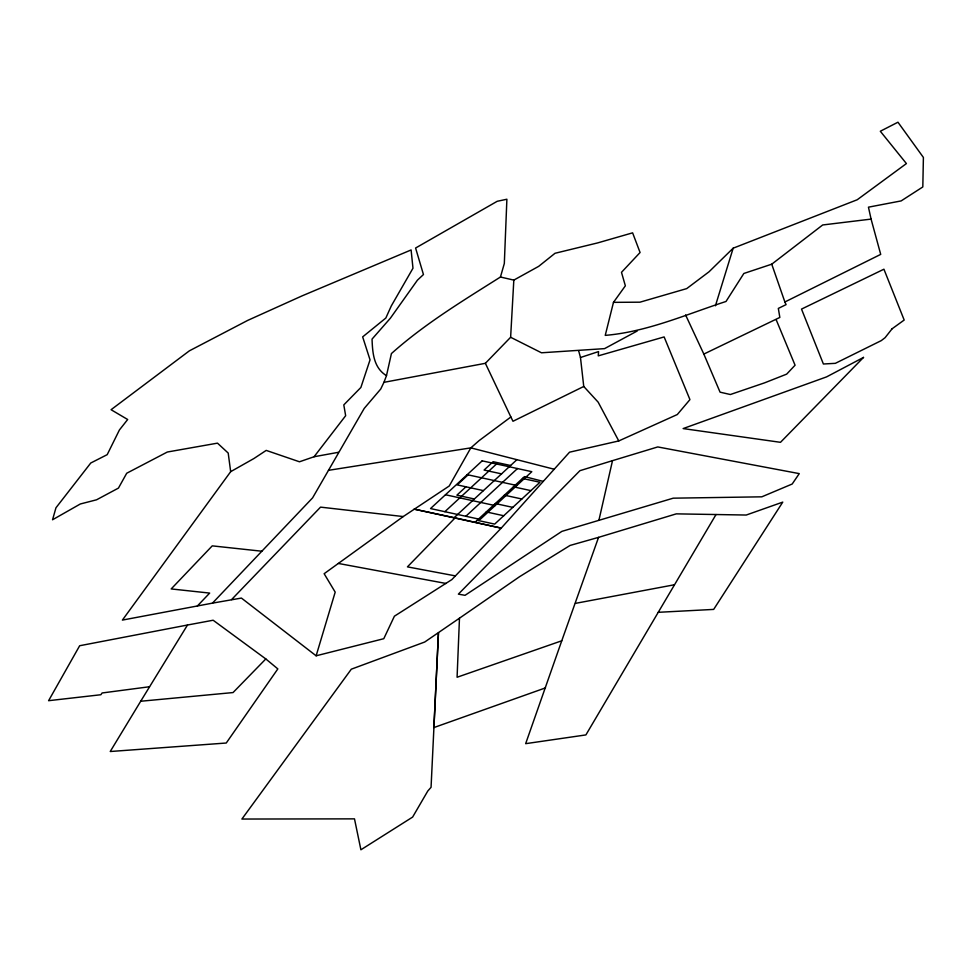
<?xml version="1.0" encoding="UTF-8"?>
<svg xmlns="http://www.w3.org/2000/svg" width="972" height="972" viewBox="0 0 972 972"><rect width="100%" height="100%" fill="white"/><g stroke="black" fill="none" stroke-linecap="round" stroke-linejoin="round"><path stroke-width="1.46" d="M598.558 537.358L570.09 545.438L519.485 576.748L459.477 618.192L457.083 677.253L561.755 640.791L598.558 537.358L676.293 513.86L746.229 515.038L782.764 502.111L713.667 609.408L658.251 612.311L585.897 734.917L525.658 743.665L561.755 640.791M338.365 452.32L314.078 456.743L299.473 461.785L266.207 450.401L253.935 458.517L230.668 471.675L122.399 620.087L212.455 603.138L312.595 497.871L364.221 408.422L380.732 389.031L383.952 382.336L485.38 363.309L510.628 337.272L513.823 280.106L538.682 266.352L555.024 253.279L597.671 242.903L632.614 232.843L640.074 252.513L621.485 272.33L625.361 285.817L613.478 302.353L605.24 335.376C647.231 331.865 686.281 314.357 725.999 301.478L743.847 273.472L771.744 264.19L822.689 224.969L871.082 219.101L880.705 254.385L784.878 301.976L786.081 304.625L778.329 308.416L779.836 317.431L703.837 354.075L720.07 392.166L730.361 394.523L764.587 382.847L786.664 374.135L795.072 365.217L776.154 319.667M386.479 375.666L391.424 353.565C424.606 323.895 462.927 300.737 500.446 277.02L504.322 263.497L506.886 199.236L497.214 201.289L415.591 248.03L423.452 274.541L417.438 280.155L390.404 318.16L372.045 339.107C372.555 352.69 373.503 367.744 386.479 375.666L383.952 382.336M598.959 520.069L612.506 460.655L657.765 446.938L799.263 473.619L792.192 484.02L761.805 496.826L673.232 498.174L561.889 531.368L465.053 595.314L458.359 594.147L579.907 470.691L612.506 460.655M212.455 603.138L241.421 598.072L316.131 655.796L335.194 592.13L324.138 573.711L403.234 516.557L449.234 486L470.825 447.873L479.196 440.547L510.871 416.988L485.38 363.309M715.428 305.791L733.167 248.188L857.207 199.758L906.414 163.575L880.316 131.244L897.958 122.217L923.4 157.452L922.817 186.952L901.141 200.912L868.446 207.17L871.082 219.101M658.251 612.311L716.024 514.54M140.697 701.249L187.499 625.02L213.135 620.233L265.818 658.943L277.834 668.906L226.257 743.021L110.225 751.514L140.697 701.249L233.049 692.562L265.818 658.943M314.078 456.743L345.655 415.712L343.796 404.899L360.879 387.464L370.04 359.859L362.665 336.883L385.823 318.051L391.291 305.949L412.978 268.236L411.107 249.95L302.049 295.889L247.739 320.383L189.382 350.831L111.075 409.71L127.672 419.503L119.41 429.976L107.199 454.653L90.773 463L55.963 507.785L52.549 519.765L80.324 503.982L96.556 499.802L118.45 488.09L126.712 473.243L167.318 452.029L217.485 443.147L228.201 453.061L230.668 471.675M618.775 440.936L598.157 402.153L583.747 386.467L580.478 357.502L598.558 351.585L598.254 355.861L664.131 336.932L689.938 399.613L677.302 414.534L618.775 440.936L569.543 452.187L501.224 528.124L451.871 579.579L394.401 616.199L383.782 638.701L316.131 655.796M197.389 605.969L209.66 593.09L171.194 588.935L212.248 545.863L261.845 551.221M231.543 599.615L320.541 507.129L403.234 516.557M455.115 517.882L414.048 509.109L501.224 528.124L455.115 517.882L407.426 566.87L455.005 575.813M733.167 248.188L709.025 271.796L686.694 288.611L639.977 302.183L613.478 302.353M468.079 474.858L457.205 484.894L483.412 490.617M465.94 486.802L456.889 495.173L474.36 498.988M444.86 511.685L496.51 463.984M453.973 517.821L516.897 459.683M465.831 516.266L517.481 468.553M474.944 522.389L524.503 476.596L543.178 481.383M459.477 618.192L424.728 642.018L351.317 669.186L241.907 819.044L354.488 818.861L360.904 849.783L412.614 817.088L427.814 790.977L431.058 787.32L438.457 632.869L433.901 727.566L545.499 687.884M637.231 330.99L604.56 348.632L541.477 352.787L510.628 337.272M583.747 386.467L512.985 421.265L510.871 416.988M187.499 625.02L79.668 645.736L48.6 700.691L100.869 694.737L102.109 692.975L149.457 686.754M575.497 603.357L674.276 584.792M328.487 470.327L470.825 447.873L554.101 469.209M338.39 563.456L446.099 583.479M510.592 465.503L493.12 461.7L484.068 470.059L501.54 473.874M522.499 478.455L539.97 482.258L494.675 524.102L477.203 520.299M467.216 474.664L516.873 485.502M513.447 486.814L530.919 490.629M504.383 495.185L521.855 499.001M495.319 503.557L512.791 507.372M445.468 494.748L495.125 505.586M486.267 511.928L503.739 515.743M500.446 277.02L513.823 280.106M685.6 314.989L703.837 354.075M771.744 264.19L784.878 301.976M578.656 350.771L580.478 357.502M892.126 328.755L885.103 337.673L881.276 340.613L835.349 363.334L823.393 364.002L801.511 309.096L883.925 269.208L904.179 320.043L892.126 328.755M863.513 357.417L780.492 442.321L683.134 428.579L826.564 376.893L863.513 357.417M482.161 460.85L430.523 508.563L480.18 519.4L531.818 471.687L482.161 460.85"/></g></svg>
